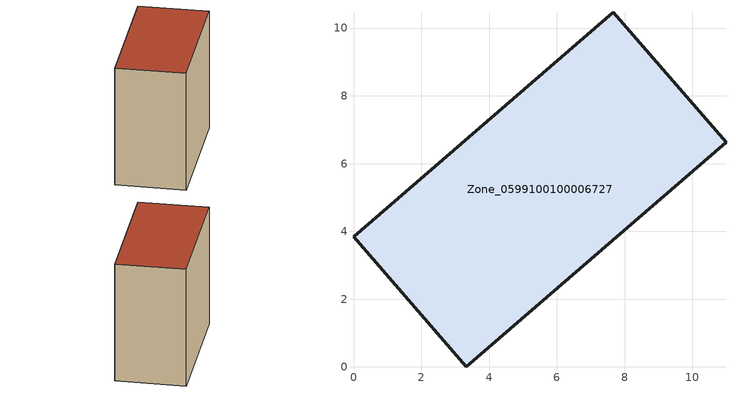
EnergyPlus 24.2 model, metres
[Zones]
Zone_0599100100006727
 floor ground (C_G): 3.32,0 0,3.84 7.67,10.47 10.99,6.63 z2.73
 wall outside (C_F): 0,3.84 3.32,0 10.99,6.63 7.67,10.47 0,3.84 z2.73:11.82
 roof outside (C_R): 10.99,6.63 7.67,10.47 0,3.84 3.32,0 z11.82
[BUILDING]
Pand.0599100100006727: North Axis=0; Terrain=City; Loads Convergence Tolerance Value=0.04; Temperature Convergence Tolerance Value=0.4; Solar Distribution=FullExterior; Maximum Number of Warmup Days=25; Minimum Number of Warmup Days=1
[Site:Location]
Rotterdam.The.Hague.AP_ZH_NLD Design_Conditions: Latitude=51.96; Longitude=4.45; Time Zone=1; Elevation=-4.5
[SITE:GROUNDTEMPERATURE:BUILDINGSURFACE]
18, 18, 18, 18, 18, 18, 18, 18, 18, 18, 18, 18
[MATERIAL] Thermal Absorptance=0.9; Solar Absorptance=0.7; Visible Absorptance=0.7
Name | Roughness | Thickness | Conductivity | Density | Specific Heat
G.TI.2006-2014 | MediumSmooth | 0.15 | 0.06 | 540 | 1210
F.TI.2006-2014 | Rough | 0.3 | 0.12 | 1920 | 840
R.TI.2006-2014 | MediumRough | 0.2 | 0.08 | 1500 | 1000
[CONSTRUCTION]
C_G: G.TI.2006-2014
C_F: F.TI.2006-2014
C_R: R.TI.2006-2014
[ZONE]
Zone_0599100100006727: Type=1; Multiplier=1; Ceiling Height=Autocalculate; Volume=Autocalculate; Floor Area=autocalculate; Part of Total Floor Area=Yes
[ZONEINFILTRATION:DESIGNFLOWRATE]
Infil_Zone_0599100100006727: Zone or ZoneList or Space or SpaceList=Zone_0599100100006727; Schedule=AlwaysOn; Design Flow Rate Calculation Method=Flow/Area; Flow Rate per Floor Area=0.0015; Constant Term Coefficient=1; Temperature Term Coefficient=0; Velocity Term Coefficient=0; Velocity Squared Term Coefficient=0
[HVACTEMPLATE:ZONE:IDEALLOADSAIRSYSTEM]
Zone_0599100100006727: Maximum Heating Supply Air Temperature=50; Minimum Cooling Supply Air Temperature=13; Maximum Heating Supply Air Humidity Ratio=0.0156; Minimum Cooling Supply Air Humidity Ratio=0.0077; Heating Limit=NoLimit; Cooling Limit=NoLimit; Dehumidification Control Type=ConstantSensibleHeatRatio; Cooling Sensible Heat Ratio=0.7; Dehumidification Setpoint=60; Humidification Control Type=None; Humidification Setpoint=30; Outdoor Air Method=None; Outdoor Air Flow Rate per Person=0.00944; Outdoor Air Flow Rate per Zone Floor Area=0; Outdoor Air Flow Rate per Zone=0; Demand Controlled Ventilation Type=None; Outdoor Air Economizer Type=NoEconomizer; Heat Recovery Type=None; Sensible Heat Recovery Effectiveness=0.7; Latent Heat Recovery Effectiveness=0.65
[ZONECONTROL:THERMOSTAT]
ThermostatControl_Zone_0599100100006727: Zone or ZoneList=Zone_0599100100006727; Control Type Schedule=DualSetpointControlType; Control 1=Thermostat_Zone_0599100100006727; Temperature Difference Between Cutout And Setpoint=0
[THERMOSTATSETPOINT:DUALSETPOINT]
Thermostat_Zone_0599100100006727: Heating Setpoint Temperature Schedule=HeatingSetpoint_Zone_0599100100006727; Cooling Setpoint Temperature Schedule=CoolingSetpoint_Zone_0599100100006727
[SCHEDULE:COMPACT]
HeatingSetpoint_Zone_0599100100006727: Through: 12/31, For: AllDays, Until: 24:00, 21
CoolingSetpoint_Zone_0599100100006727: Through: 12/31, For: AllDays, Until: 24:00, 24
DualSetpointControlType: Through: 12/31, For: AllDays, Until: 24:00, 4
AlwaysOn: Through: 12/31, For: AllDays, Until: 24:00, 1
